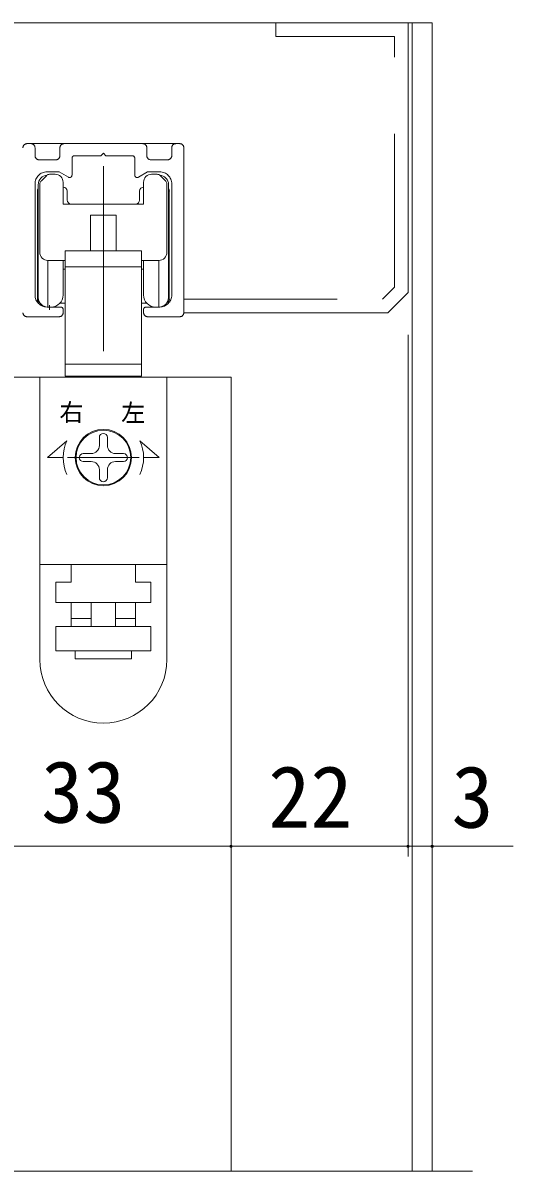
# Model space of a CAD drawing. Units: millimetres on the paper, enlarged 10 times, with parts at other scales. Extents: x -2000 to 2000, y -1385 to 1385.
# Drawn here: x -215.5 to -12.3, y 581 to 1056.5 of the extents above; entities that cross this region are included whole.
import ezdxf
from ezdxf.enums import TextEntityAlignment as Align

# ---------------------------------------------------------------- set-up
doc = ezdxf.new("R2010")
doc.units = ezdxf.units.MM
doc.header["$LTSCALE"] = 10
for name, pattern in [('USER2', [9.525, 6.35, -3.175]), ('USER3', [31.75, 15.875, -3.175, 3.175, -3.175, 3.175, -3.175]), ('USER4', [50.8, 31.75, -6.35, 6.35, -6.35])]:
    doc.linetypes.add(name, pattern=pattern)
doc.layers.add('2-0_18', color=7, linetype='Continuous', lineweight=18)
doc.styles.add('ＭＳ ゴシック', font='')
doc.styles.get('ＭＳ ゴシック').set_extended_font_data('MS Gothic')

msp = doc.modelspace()

# ---------------------------------------------------------------- linework, layer by layer
at = {"layer": '2-0_18', "lineweight": 20}
for p, q in [((-110.64, 1050.9), (-110.64, 1056.45)), ((-55.88, 1056.45), (-45.88, 1056.45)), ((-54.21, 1056.45), (-54.21, 580.97)), ((-45.88, 1056.45), (-45.88, 580.97)), ((-213.79, 1006.46), (-152.13, 1006.46)), ((-148.79, 1004.79), (-148.79, 936.46)), ((-204.44, 993.79), (-202.13, 993.79)), ((-162.13, 993.79), (-159.82, 993.79)), ((-208.46, 989.76), (-208.46, 961.45)), ((-205.62, 993.3), (-207.97, 990.94)), ((-198.8, 981.45), (-198.8, 990.45)), ((-165.46, 990.45), (-165.46, 981.45)), ((-158.64, 993.3), (-156.28, 990.94)), ((-155.8, 989.76), (-155.8, 961.45)), ((-209.46, 986.79), (-209.46, 942.12)), ((-197.13, 986.79), (-197.13, 983.12)), ((-167.13, 986.79), (-167.13, 983.12)), ((-154.8, 986.79), (-154.8, 942.12)), ((-165.46, 981.45), (-198.8, 981.45)), ((-187.46, 976.79), (-187.46, 962.13)), ((-176.8, 976.79), (-187.46, 976.79)), ((-176.8, 962.13), (-176.8, 976.79)), ((-166.27, 955.45), (-166.27, 962.13)), ((-198.8, 958.12), (-205.13, 958.12)), ((-165.46, 958.12), (-159.13, 958.12)), ((-197.99, 955.45), (-166.27, 955.45)), ((-197.99, 955.45), (-197.99, 915.12)), ((-166.27, 915.12), (-166.27, 955.45)), ((-200.07, 940.45), (-197.99, 940.45)), ((-166.27, 940.45), (-164.19, 940.45)), ((-148.79, 936.45), (-64.21, 936.45)), ((-55.88, 927.29), (-55.88, 711.29)), ((-166.27, 910.12), (-166.27, 915.12)), ((-239.21, 909.79), (-129.21, 909.79)), ((-197.99, 910.12), (-166.27, 910.12)), ((-195.44, 910.12), (-195.44, 909.79)), ((-168.77, 909.79), (-168.77, 910.12)), ((-129.21, 909.79), (-129.21, 580.97)), ((-208.46, 792.79), (-208.46, 832.12)), ((-155.8, 792.79), (-155.8, 832.12)), ((-129.21, 715.45), (-12.35, 715.45))]:
    msp.add_line(p, q, dxfattribs=at)
at = {"layer": '2-0_18', "linetype": 'USER2', "lineweight": 20}
for p, q in [((-61.43, 1050.9), (-110.64, 1050.9)), ((-148.79, 942.01), (-66.51, 942.01))]:
    msp.add_line(p, q, dxfattribs=at)
at = {"layer": '2-0_18', "color": 6, "linetype": 'USER3'}
for p, q in [((-213.79, 1006.46), (-212.13, 1006.46)), ((-210.46, 1004.79), (-210.46, 1001.46)), ((-200.13, 1001.46), (-200.13, 1004.79)), ((-164.13, 1004.79), (-164.13, 1001.46)), ((-153.79, 1001.46), (-153.79, 1004.79)), ((-152.13, 1006.46), (-150.46, 1006.46)), ((-208.79, 999.79), (-201.79, 999.79)), ((-195.13, 993.44), (-195.13, 1000.46)), ((-169.13, 1000.46), (-169.13, 993.44)), ((-162.46, 999.79), (-155.46, 999.79)), ((-210.46, 989.79), (-210.46, 943.79)), ((-153.79, 943.79), (-153.79, 989.79)), ((-205.46, 938.79), (-199.79, 938.79)), ((-198.79, 937.79), (-198.79, 936.46)), ((-165.46, 936.46), (-165.46, 937.79)), ((-164.46, 938.79), (-158.79, 938.79)), ((-200.46, 934.79), (-213.79, 934.79)), ((-150.46, 934.79), (-163.79, 934.79))]:
    msp.add_line(p, q, dxfattribs=at)
at = {"layer": '2-0_18', "color": 3, "linetype": 'USER4'}
msp.add_line((-182.13, 997.19), (-182.13, 920.52), dxfattribs=at)
at = {"layer": '2-0_18'}
for p, q in [((-209.13, 942.79), (-209.13, 989.46)), ((-155.13, 942.79), (-155.13, 989.46)), ((-205.14, 938.79), (-205.13, 958.12)), ((-198.79, 943.79), (-198.79, 958.12)), ((-165.46, 943.79), (-165.46, 958.12)), ((-159.11, 938.79), (-159.13, 958.12)), ((-198.79, 954.46), (-197.99, 954.46)), ((-165.46, 954.46), (-166.27, 954.46)), ((-205.13, 938.79), (-203.79, 938.79)), ((-159.13, 938.79), (-160.46, 938.79)), ((-208.46, 909.79), (-208.46, 832.12)), ((-155.8, 909.79), (-208.46, 909.79)), ((-155.8, 909.79), (-155.8, 832.12)), ((-183.8, 884.79), (-183.8, 881.45)), ((-180.46, 881.45), (-180.46, 884.79)), ((-205.23, 876.45), (-197.25, 883.45)), ((-159.03, 876.45), (-167, 883.45)), ((-205.23, 876.45), (-198.8, 876.45)), ((-197.02, 876.45), (-167.24, 876.45)), ((-187.13, 878.12), (-190.46, 878.12)), ((-173.8, 878.12), (-177.13, 878.12)), ((-159.03, 876.45), (-165.46, 876.45)), ((-190.46, 874.79), (-187.13, 874.79)), ((-183.8, 871.45), (-183.8, 868.12)), ((-180.46, 868.12), (-180.46, 871.45)), ((-177.13, 874.79), (-173.8, 874.79)), ((-155.8, 832.12), (-208.46, 832.12)), ((-195.46, 824.79), (-195.46, 832.12)), ((-168.8, 832.12), (-168.8, 824.79)), ((-195.46, 824.79), (-201.8, 824.79)), ((-201.8, 824.79), (-201.8, 823.12)), ((-162.46, 824.79), (-168.8, 824.79)), ((-162.46, 823.12), (-162.46, 824.79)), ((-162.46, 823.12), (-162.46, 816.45)), ((-195.46, 809.79), (-195.46, 816.45)), ((-187.13, 816.45), (-187.13, 806.45)), ((-177.13, 816.45), (-177.13, 806.45)), ((-168.8, 816.45), (-168.8, 809.79)), ((-195.46, 809.79), (-187.13, 809.79)), ((-195.46, 806.45), (-195.46, 809.79)), ((-201.8, 796.45), (-201.8, 806.45)), ((-201.8, 806.45), (-162.46, 806.45)), ((-193.8, 796.45), (-193.8, 793.12))]:
    msp.add_line(p, q, dxfattribs=at)
at = {"layer": '2-0_18', "color": 2}
msp.add_line((-204.48, 939.59), (-204.48, 937.65), dxfattribs=at)
at = {"layer": '2-0_18', "color": 4, "lineweight": 9}
msp.add_line((-239.21, 715.45), (-129.21, 715.45), dxfattribs=at)
at = {"layer": '2-0_18', "linetype": 'USER4', "lineweight": 20}
msp.add_line((-29.21, 580.97), (-585.88, 580.97), dxfattribs=at)
at = {"layer": '2-0_18', "lineweight": 20}
for points in [[(-64.21, 936.45), (-55.88, 944.79), (-55.88, 1056.45), (-559.21, 1056.45)], [(-197.99, 955.45), (-197.99, 962.13), (-166.27, 962.13)], [(-197.99, 910.12), (-197.99, 915.12), (-166.27, 915.12)]]:
    msp.add_lwpolyline(points, dxfattribs=at)
at = {"layer": '2-0_18', "linetype": 'USER2', "lineweight": 20}
msp.add_lwpolyline([(-66.51, 942.01), (-61.43, 947.09), (-61.43, 1050.9)], dxfattribs=at)
at = {"layer": '2-0_18', "color": 6, "linetype": 'USER3'}
for points in [[(-198.46, 1006.46), (-182.13, 1006.46), (-165.79, 1006.46)], [(-194.13, 1001.46), (-183.13, 1001.46), (-182.13, 1002.46), (-181.13, 1001.46), (-170.13, 1001.46)], [(-196.63, 992.58), (-200.46, 994.79), (-205.46, 994.79)], [(-158.79, 994.79), (-163.79, 994.79), (-167.63, 992.58)]]:
    msp.add_lwpolyline(points, dxfattribs=at)
at = {"layer": '2-0_18'}
for points in [[(-162.46, 816.45), (-201.8, 816.45), (-201.8, 823.12)], [(-177.13, 809.79), (-168.8, 809.79), (-168.8, 806.45)], [(-162.46, 806.45), (-162.46, 796.45), (-201.8, 796.45)], [(-170.46, 796.45), (-170.46, 793.12), (-193.8, 793.12)]]:
    msp.add_lwpolyline(points, dxfattribs=at)
for radius in [11.67, 11.33]:
    msp.add_circle((-182.13, 876.45), radius, dxfattribs=at)
at = {"layer": '2-0_18', "color": 6, "linetype": 'USER3'}
for centre, radius, start, end in [((-213.79, 1004.79), 1.67, 90, 180), ((-212.13, 1004.79), 1.67, 360, 90), ((-198.46, 1004.79), 1.67, 90, 180), ((-165.79, 1004.79), 1.67, 360, 90), ((-152.13, 1004.79), 1.67, 90, 180), ((-150.46, 1004.79), 1.67, 360, 90), ((-208.79, 1001.46), 1.67, 180, 270), ((-201.79, 1001.46), 1.67, 270, 0), ((-194.13, 1000.46), 1, 90, 180), ((-170.13, 1000.46), 1, 0, 90), ((-162.46, 1001.46), 1.67, 180, 270), ((-155.46, 1001.46), 1.67, 270, 0), ((-205.46, 989.79), 5, 90, 180), ((-158.79, 989.79), 5, 0, 90), ((-196.13, 993.44), 1, 240, 0), ((-168.13, 993.44), 1, 180, 300), ((-205.46, 943.79), 5, 180, 270), ((-158.79, 943.79), 5, 270, 0), ((-199.79, 937.79), 1, 360, 90), ((-164.46, 937.79), 1, 90, 180), ((-213.79, 936.46), 1.67, 180, 270), ((-200.46, 936.46), 1.67, 270, 0), ((-163.79, 936.46), 1.67, 180, 270), ((-150.46, 936.46), 1.67, 270, 0)]:
    msp.add_arc(centre, radius, start, end, dxfattribs=at)
at = {"layer": '2-0_18', "lineweight": 20}
for centre, radius, start, end in [((-204.44, 992.12), 1.67, 90, 135), ((-202.13, 990.45), 3.33, 360, 90), ((-162.13, 990.45), 3.33, 90, 180), ((-159.82, 992.12), 1.67, 45, 90), ((-206.8, 989.76), 1.67, 135, 180), ((-157.46, 989.76), 1.67, 0, 45), ((-207.8, 986.79), 1.67, 143.1095, 180), ((-198.8, 986.79), 1.67, 360, 90), ((-165.46, 986.79), 1.67, 90, 180), ((-156.46, 986.79), 1.67, 0, 36.788), ((-195.46, 983.12), 1.67, 180, 270), ((-168.8, 983.12), 1.67, 270, 0), ((-205.13, 961.45), 3.33, 180, 270), ((-159.13, 961.45), 3.33, 270, 360), ((-198.8, 954.79), 3.33, 75.9504, 90), ((-165.46, 954.79), 3.33, 90, 104.0179), ((-207.8, 942.12), 1.67, 180, 245.9018), ((-156.46, 942.12), 1.67, 294.1934, 360), ((-182.13, 792.79), 26.33, 180, 0), ((-55.88, 715.45), 0.521, 0, 180), ((-55.88, 715.45), 0.521, 180, 0), ((-45.88, 715.45), 0.521, 0, 180), ((-45.88, 715.45), 0.521, 180, 0)]:
    msp.add_arc(centre, radius, start, end, dxfattribs=at)
at = {"layer": '2-0_18'}
for centre, radius, start, end in [((-205.13, 989.46), 4, 94.6484, 180), ((-159.13, 989.46), 4, 0, 85.3516), ((-205.13, 942.79), 4, 180, 270), ((-203.79, 943.79), 5, 270, 0), ((-160.46, 943.79), 5, 180, 270), ((-159.13, 942.79), 4, 270, 0), ((-182.13, 884.79), 1.67, 90, 180), ((-182.13, 884.79), 1.67, 0, 90), ((-182.13, 876.45), 16.67, 155.1654, 204.8346), ((-187.13, 881.45), 3.33, 270, 0), ((-177.13, 881.45), 3.33, 180, 270), ((-182.13, 876.45), 16.67, 335.1654, 24.8346), ((-190.46, 876.45), 1.67, 90, 180), ((-190.46, 876.45), 1.67, 180, 270), ((-173.8, 876.45), 1.67, 0, 90), ((-173.8, 876.45), 1.67, 270, 0), ((-187.13, 871.45), 3.33, 0, 90), ((-177.13, 871.45), 3.33, 90, 180), ((-182.13, 868.12), 1.67, 180, 270), ((-182.13, 868.12), 1.67, 270, 0)]:
    msp.add_arc(centre, radius, start, end, dxfattribs=at)
at = {"layer": '2-0_18', "color": 4, "lineweight": 9}
for start, end in [(0, 180), (180, 0)]:
    msp.add_arc((-129.21, 715.45), 0.521, start, end, dxfattribs=at)

# ---------------------------------------------------------------- texts
at = {"layer": '2-0_18', "style": 'ＭＳ ゴシック'}
for s, height, p in [('右', 7.33, (-200.36, 889.32)), ('左', 7.33, (-174.77, 889.12)), ('33', 25.66, (-207.93, 717.54)), ('22', 25.66, (-113.8, 715.45)), ('3', 25.66, (-37.89, 715.45))]:
    msp.add_text(s, height=height, dxfattribs=at).set_placement(p, align=Align.BOTTOM_LEFT)

doc.saveas('drawing.dxf')
